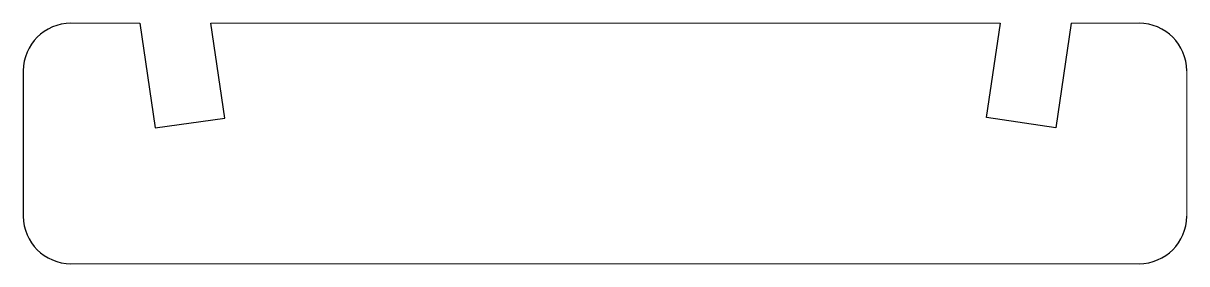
# Model space of a CAD drawing. Header units: millimetres. Extents: x 3148.7 to 3198, y 1400.2 to 1410.4.
import ezdxf

# ---------------------------------------------------------------- set-up
doc = ezdxf.new("R2010")
doc.units = ezdxf.units.MM

msp = doc.modelspace()

# ---------------------------------------------------------------- linework, layer by layer
at = {"lineweight": 20}
for p, q in [((3153.65, 1410.422), (3150.731, 1410.422)), ((3156.654, 1410.422), (3190.105, 1410.422)), ((3193.105, 1410.422), (3195.985, 1410.422)), ((3198.002, 1408.405), (3198.002, 1402.248)), ((3150.731, 1400.231), (3195.985, 1400.231))]:
    msp.add_line(p, q, dxfattribs=at)
for p, q in [((3153.65, 1410.422), (3154.306, 1405.993)), ((3157.246, 1406.398), (3156.654, 1410.422)), ((3189.517, 1406.426), (3190.106, 1410.422)), ((3193.105, 1410.422), (3192.452, 1405.993)), ((3148.714, 1408.405), (3148.714, 1402.248)), ((3154.306, 1405.993), (3157.246, 1406.398)), ((3192.452, 1405.993), (3189.517, 1406.426))]:
    msp.add_line(p, q)
for centre, start, end in [((3150.731, 1408.405), 90, 180), ((3195.985, 1408.405), 0, 90), ((3150.731, 1402.248), 180, 270), ((3195.985, 1402.248), 270, 0)]:
    msp.add_arc(centre, 2.017, start, end)

doc.saveas('drawing.dxf')
